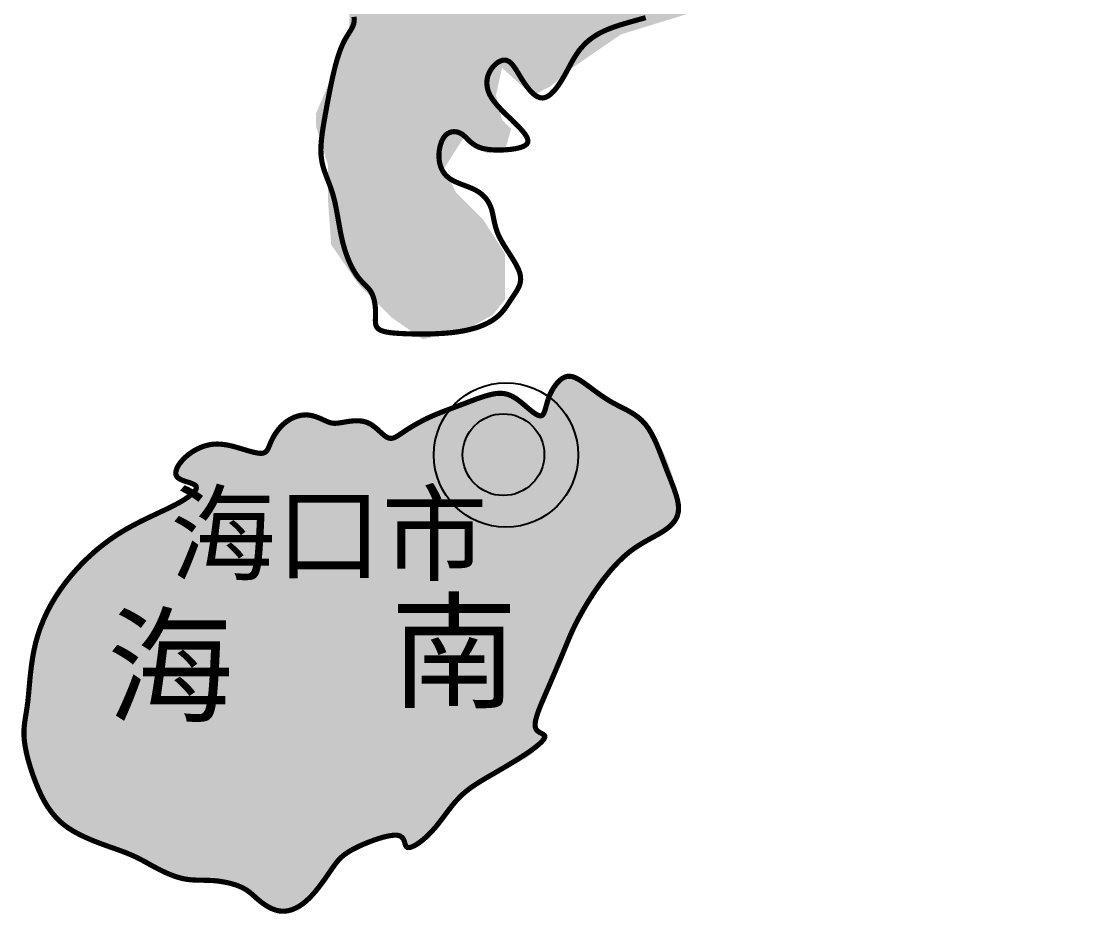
# Model space of a CAD drawing. Extents: x 13573007 to 21855834, y 2388446 to 8397471.
# Drawn here: x 18752919 to 19373783, y 2482465 to 3002004 of the extents above; entities that cross this region are included whole.
import ezdxf

# ---------------------------------------------------------------- set-up
doc = ezdxf.new("R2010")
doc.units = 0
doc.header["$MEASUREMENT"] = 0
for name, color, linetype in [('4南部沿海经济区', 131, 'CONTINUOUS'), ('注记', 7, 'CONTINUOUS'), ('海岸线', 5, 'CONTINUOUS'), ('首府点位', 240, 'CONTINUOUS')]:
    doc.layers.add(name, color=color, linetype=linetype)
doc.styles.get("Standard").update_dxf_attribs({"font": 'simhei.ttf'})

msp = doc.modelspace()

# ---------------------------------------------------------------- hatches: boundary and pattern name
at = {"layer": '4南部沿海经济区'}
msp.add_hatch(color=256, dxfattribs=at).paths.add_polyline_path([(19548818, 3660040), (19527100, 3648437), (19492650, 3644320), (19467187, 3657045), (19456693, 3666689), (19443970, 3667899), (19425997, 3655548), (19410551, 3638319), (19410551, 3624134), (19410170, 3583408), (19401153, 3573794), (19386726, 3575897), (19374702, 3586112), (19357311, 3601083), (19327142, 3615268), (19306472, 3611048), (19293423, 3602856), (19287235, 3589717), (19283027, 3563580), (19275512, 3550661), (19268899, 3544352), (19263188, 3541347), (19259582, 3536240), (19260483, 3517613), (19266803, 3505332), (19270380, 3480531), (19266773, 3465810), (19257756, 3459200), (19249039, 3454694), (19246935, 3438771), (19250831, 3420221), (19241525, 3407826), (19230843, 3394739), (19205381, 3359897), (19196063, 3346378), (19179844, 3331563), (19176295, 3308512), (19169071, 3245906), (19158501, 3224116), (19139343, 3214211), (19128773, 3204306), (19109615, 3196383), (19085833, 3185818), (19078566, 3178555), (19079887, 3150161), (19073942, 3137615), (19053462, 3121108), (19034965, 3119127), (19018350, 3108145), (19025056, 3080169), (19007219, 3077528), (18992685, 3075547), (18970434, 3072682), (18958011, 3067363), (18949585, 3047370), (18938923, 3037633), (18929311, 3025170), (18929616, 3021261), (18940264, 3012395), (18943797, 3008627), (18943797, 2994442), (18934923, 2973164), (18924275, 2948340), (18924275, 2941247), (18931374, 2918196), (18931374, 2896918), (18933149, 2872094), (18949121, 2849043), (18956219, 2841951), (18968642, 2829538), (18986389, 2817126), (19011234, 2822446), (19027206, 2831312), (19034305, 2840177), (19034305, 2866775), (19021882, 2886280), (19005910, 2902238), (18998811, 2916423), (19011234, 2935928), (19023657, 2925289), (19034305, 2927062), (19037854, 2939474), (19032530, 2944794), (19028981, 2958979), (19032530, 2974937), (19050277, 2958979), (19060925, 2964298), (19073347, 2974937), (19101742, 2994442), (19147883, 3008627), (19156757, 3015720), (19199349, 3021039), (19209997, 3024586), (19224194, 3035225), (19231293, 3051183), (19245490, 3058276), (19245490, 3044090), (19247265, 3028132), (19259687, 3024586), (19265012, 3028132), (19268561, 3042317), (19268561, 3056502), (19284533, 3060049), (19298730, 3054729), (19309378, 3049410), (19325350, 3063595), (19335998, 3077780), (19351970, 3077780), (19355520, 3065368), (19380365, 3076007), (19394562, 3083100), (19419408, 3083100), (19421182, 3088419), (19424732, 3099058), (19424732, 3109697), (19426506, 3116790), (19437154, 3130975), (19454901, 3132748), (19460225, 3132748), (19470873, 3132748), (19474422, 3132748), (19499268, 3154026), (19509916, 3162892), (19506366, 3185943), (19506366, 3203674), (19506366, 3224952), (19506366, 3251550), (19520564, 3248003), (19527662, 3232045), (19536536, 3224952), (19557832, 3201901), (19573804, 3198355), (19605748, 3203674), (19627044, 3205448), (19639466, 3201901), (19648340, 3189489), (19664312, 3184170), (19664312, 3189489), (19660762, 3203674), (19660762, 3214313), (19671410, 3226725), (19678509, 3235591), (19680284, 3217860), (19694481, 3208994), (19707494, 3207214), (19714593, 3219626), (19721691, 3232038), (19737663, 3246223), (19746537, 3249770), (19767833, 3242677), (19778481, 3240904), (19790903, 3247996), (19821073, 3249770), (19837045, 3247996), (19863665, 3251543), (19870763, 3258635), (19893834, 3267501), (19920454, 3281686), (19941750, 3288779), (19973694, 3320696), (19979018, 3329562), (19994990, 3361479), (20007413, 3372117), (20018061, 3384530), (20028709, 3393395), (20030337, 3397849), (20023233, 3409861), (20015601, 3423909), (20008516, 3435806), (20001715, 3449119), (20000163, 3477241), (19994347, 3498406), (19986128, 3513702), (19975926, 3533813), (19967708, 3556757), (19957222, 3557607), (19945320, 3553074), (19933753, 3550059), (19910515, 3574419), (19884443, 3581500), (19859787, 3588865), (19843067, 3591414), (19832298, 3584333), (19824647, 3573286), (19824647, 3556857), (19822096, 3538728), (19803392, 3545810), (19779020, 3563372), (19767681, 3567672), (19752098, 3561956), (19722909, 3550909), (19716216, 3546394), (19696837, 3533063), (19674165, 3532213), (19645229, 3521570), (19620320, 3520317), (19612475, 3522305), (19606110, 3527920), (19597313, 3537528), (19604612, 3550002), (19609736, 3565899), (19618609, 3581857), (19625708, 3594269), (19643930, 3601652), (19655877, 3619093), (19661201, 3638598), (19657652, 3652783), (19639905, 3659876), (19620384, 3659876), (19593378, 3649186), (19568511, 3645512), (19560426, 3656028)])
h = msp.add_hatch(color=256, dxfattribs=at)
edge = h.paths.add_edge_path()
edge.add_spline(control_points=[(18853720, 2732062), (18853720, 2732062), (18853322, 2734310), (18847931, 2734078), (18842575, 2736147), (18843322, 2741774), (18845651, 2747434), (18852093, 2751811), (18858217, 2755463), (18866053, 2755539), (18875489, 2755736), (18884553, 2752532), (18891229, 2751467), (18897237, 2750773), (18899117, 2760098), (18902958, 2768319), (18911440, 2770906), (18918975, 2773947), (18926704, 2772153), (18932998, 2769100), (18940348, 2768239), (18947719, 2769019), (18957110, 2770814), (18961328, 2764094), (18965819, 2760078), (18975113, 2760246), (18987289, 2774232), (19008922, 2778878), (19027778, 2787023), (19042343, 2783603), (19048170, 2776125), (19053083, 2772802), (19056505, 2772427), (19058529, 2778002), (19059567, 2784878), (19064384, 2792081), (19072081, 2797945), (19080578, 2791783), (19088933, 2785433), (19098794, 2778258), (19111705, 2773571), (19125917, 2755975), (19132687, 2736865), (19135897, 2719019), (19134210, 2711500), (19126322, 2703976), (19113980, 2698705), (19100755, 2688860), (19089914, 2677133), (19082065, 2662699), (19068553, 2638217), (19058256, 2615626), (19052475, 2596201), (19051167, 2592399), (19051913, 2588871), (19055131, 2588747), (19058460, 2586632), (19051756, 2574392), (19035457, 2568912), (19016467, 2559088), (19001680, 2545428), (18993566, 2530372), (18984105, 2522460), (18977622, 2520040), (18975351, 2523533), (18976172, 2527143), (18970887, 2529060), (18961651, 2528026), (18950764, 2522555), (18936795, 2516424), (18930927, 2503548), (18921854, 2493600), (18913323, 2485344), (18901731, 2482465), (18891846, 2488832), (18885396, 2496781), (18875855, 2500251), (18866162, 2502665), (18855969, 2502332), (18840607, 2503254), (18826954, 2512868), (18806208, 2522101), (18786316, 2526694), (18773047, 2539103), (18765321, 2548271), (18762728, 2557797), (18757998, 2567469), (18755961, 2577197), (18753035, 2589748), (18756513, 2602869), (18758227, 2620170), (18760023, 2636595), (18765782, 2657090), (18778208, 2678733), (18796916, 2697283), (18819275, 2711943), (18837214, 2717209), (18848040, 2724219), (18851841, 2726434), (18853767, 2728153), (18854653, 2730035), (18854857, 2731106), (18854156, 2732741), (18853741, 2731942), (18853720, 2732062)], knot_values=[0, 0, 0, 0, 0, 6850.3320422, 11518.9161441, 15243.4806198, 21748.6654527, 29953.5073274, 37786.9876191, 42645.5336228, 53085.9462213, 66101.1565563, 70634.3916497, 73988.1024746, 82490.5232082, 92840.4585465, 101012.3157857, 107615.1653909, 117049.3760841, 123416.5814898, 128686.3807651, 138775.0525095, 146600.3471283, 153976.3742379, 160386.3964408, 163683.917183, 180622.278376, 210710.5916889, 229310.3922105, 240730.2078923, 252457.6653461, 256655.0376223, 258678.0246212, 261484.3220066, 271837.6616006, 280965.5853774, 286832.6289575, 298321.5898245, 306596.100512, 319856.0720288, 334253.6149227, 346881.2868169, 385900.0405153, 393857.6817068, 401080.971305, 407846.4991389, 425570.3515652, 441090.4409521, 456970.7955803, 473050.6689832, 490161.526042, 540973.7134832, 547136.8042732, 550706.0460856, 553206.3909539, 556348.8628869, 559364.6647253, 563027.4420446, 591078.8814706, 611331.5246683, 626422.2153706, 651095.635846, 660289.5494556, 665309.2428828, 667960.7407555, 671107.2961178, 674893.8090017, 681700.9315058, 699868.6909246, 710657.1394613, 726216.2336388, 739917.0763068, 751289.0733859, 761423.9622438, 772857.7482352, 784187.8258797, 791723.672227, 802654.8249942, 814063.1161157, 822188.4928894, 848351.2250218, 861850.9208865, 890740.9676303, 907553.9377401, 915423.2483973, 926312.9920959, 936622.4747426, 947635.2574299, 956037.0794149, 974916.3557709, 987077.4352328, 1008420.773787, 1024303.6233428, 1050641.9682941, 1082235.279172, 1102487.6019675, 1130312.1300161, 1137407.8231618, 1141131.1785504, 1143471.4171193, 1145115.7349365, 1146953.9455359, 1147734.0219668, 1148098.8871908, 1148098.8871908, 1148098.8871908, 1148098.8871908], degree=3, periodic=0)
at = {"layer": '首府点位', "linetype": 'Continuous'}
msp.add_hatch(color=256, dxfattribs=at).paths.add_polyline_path([(19009584, 2749981, 1), (19057109, 2749981, 1)])

# ---------------------------------------------------------------- linework, layer by layer
at = {"layer": '海岸线', "const_width": 3000}
msp.add_lwpolyline([(18946389, 3004604), (18946574, 3003191), (18946522, 3001853), (18946257, 3000574), (18945812, 2999333), (18945220, 2998105), (18944512, 2996869), (18943723, 2995603), (18942885, 2994283), (18942030, 2992888), (18941186, 2991394), (18940356, 2989777), (18939538, 2988013), (18938731, 2986077), (18937932, 2983944), (18937139, 2981591), (18936350, 2978992), (18935563, 2976122), (18934777, 2972971), (18933995, 2969578), (18933221, 2965998), (18932460, 2962281), (18931715, 2958484), (18930991, 2954657), (18930291, 2950855), (18929620, 2947131), (18928986, 2943529), (18928408, 2940055), (18927913, 2936709), (18927524, 2933487), (18927266, 2930388), (18927163, 2927410), (18927241, 2924550), (18927524, 2921808), (18928025, 2919173), (18928712, 2916615), (18929542, 2914093), (18930473, 2911569), (18931461, 2909004), (18932463, 2906360), (18933437, 2903596), (18934339, 2900676), (18935138, 2897572), (18935849, 2894314), (18936499, 2890947), (18937113, 2887511), (18937720, 2884051), (18938345, 2880610), (18939015, 2877230), (18939757, 2873954), (18940591, 2870821), (18941511, 2867847), (18942504, 2865045), (18943559, 2862428), (18944663, 2860007), (18945804, 2857794), (18946970, 2855803), (18948147, 2854045), (18949325, 2852522), (18950488, 2851196), (18951622, 2850017), (18952713, 2848936), (18953747, 2847905), (18954710, 2846873), (18955586, 2845793), (18956362, 2844614), (18957026, 2843301), (18957582, 2841869), (18958036, 2840347), (18958393, 2838764), (18958660, 2837148), (18958844, 2835527), (18958949, 2833932), (18958983, 2832389), (18958957, 2830925), (18958906, 2829546), (18958872, 2828257), (18958896, 2827063), (18959017, 2825966), (18959278, 2824972), (18959719, 2824085), (18960381, 2823308), (18961300, 2822643), (18962492, 2822082), (18963966, 2821616), (18965733, 2821234), (18967804, 2820925), (18970187, 2820680), (18972894, 2820488), (18975935, 2820338), (18979307, 2820226), (18982951, 2820158), (18986796, 2820148), (18990769, 2820207), (18994800, 2820349), (18998817, 2820584), (19002748, 2820926), (19006521, 2821386), (19010077, 2821975), (19013403, 2822688), (19016500, 2823520), (19019367, 2824464), (19022006, 2825515), (19024414, 2826666), (19026594, 2827912), (19028544, 2829245), (19030270, 2830659), (19031799, 2832140), (19033164, 2833675), (19034399, 2835249), (19035535, 2836847), (19036605, 2838455), (19037643, 2840059), (19038681, 2841645), (19039736, 2843205), (19040762, 2844761), (19041698, 2846342), (19042482, 2847976), (19043054, 2849692), (19043351, 2851518), (19043312, 2853484), (19042875, 2855617), (19042007, 2857935), (19040775, 2860409), (19039278, 2862997), (19037610, 2865659), (19035869, 2868354), (19034150, 2871040), (19032550, 2873677), (19031165, 2876225), (19030067, 2878649), (19029224, 2880951), (19028582, 2883138), (19028085, 2885219), (19027678, 2887202), (19027307, 2889094), (19026914, 2890905), (19026446, 2892642), (19025855, 2894311), (19025127, 2895908), (19024256, 2897428), (19023235, 2898863), (19022058, 2900209), (19020719, 2901458), (19019213, 2902605), (19017532, 2903644), (19015681, 2904575), (19013701, 2905423), (19011643, 2906223), (19009558, 2907006), (19007498, 2907805), (19005514, 2908654), (19003656, 2909585), (19001977, 2910630), (19000517, 2911814), (18999277, 2913132), (18998245, 2914568), (18997412, 2916109), (18996767, 2917740), (18996300, 2919447), (18996002, 2921215), (18995861, 2923030), (18995868, 2924874), (18996019, 2926716), (18996310, 2928522), (18996735, 2930256), (18997291, 2931883), (18997975, 2933370), (18998781, 2934680), (18999706, 2935779), (19000742, 2936640), (19001869, 2937264), (19003061, 2937658), (19004294, 2937831), (19005543, 2937792), (19006784, 2937547), (19007992, 2937107), (19009143, 2936478), (19010224, 2935675), (19011265, 2934737), (19012311, 2933708), (19013403, 2932635), (19014586, 2931562), (19015902, 2930534), (19017394, 2929596), (19019105, 2928793), (19021062, 2928160), (19023229, 2927693), (19025551, 2927378), (19027975, 2927199), (19030448, 2927144), (19032918, 2927196), (19035330, 2927343), (19037631, 2927570), (19039773, 2927867), (19041720, 2928239), (19043441, 2928697), (19044907, 2929251), (19046086, 2929912), (19046947, 2930689), (19047460, 2931593), (19047594, 2932635), (19047332, 2933819), (19046707, 2935134), (19045767, 2936564), (19044558, 2938093), (19043128, 2939703), (19041524, 2941378), (19039793, 2943103), (19037982, 2944860), (19036136, 2946636), (19034295, 2948427), (19032494, 2950230), (19030772, 2952043), (19029164, 2953864), (19027708, 2955691), (19026440, 2957522), (19025397, 2959356), (19024609, 2961188), (19024073, 2963010), (19023778, 2964811), (19023715, 2966582), (19023873, 2968312), (19024242, 2969990), (19024812, 2971608), (19025572, 2973153), (19026509, 2974612), (19027593, 2975950), (19028792, 2977129), (19030072, 2978109), (19031402, 2978851), (19032749, 2979318), (19034078, 2979469), (19035359, 2979266), (19036567, 2978685), (19037713, 2977759), (19038819, 2976540), (19039903, 2975074), (19040988, 2973412), (19042094, 2971603), (19043240, 2969696), (19044448, 2967739), (19045732, 2965785), (19047088, 2963894), (19048506, 2962130), (19049975, 2960557), (19051485, 2959237), (19053025, 2958235), (19054586, 2957613), (19056158, 2957435), (19057729, 2957744), (19059290, 2958497), (19060831, 2959630), (19062341, 2961081), (19063810, 2962785), (19065227, 2964680), (19066584, 2966702), (19067868, 2968787), (19069076, 2970881), (19070225, 2972965), (19071337, 2975028), (19072434, 2977061), (19073539, 2979052), (19074676, 2980993), (19075865, 2982872), (19077130, 2984679), (19078492, 2986407), (19079959, 2988052), (19081542, 2989616), (19083247, 2991098), (19085084, 2992498), (19087060, 2993816), (19089183, 2995052), (19091462, 2996206), (19093899, 2997280), (19096473, 2998283), (19099158, 2999224), (19101927, 3000114), (19104753, 3000963), (19107610, 3001781), (19110471, 3002579), (19113309, 3003366), (19116102, 3004151)], dxfattribs=at)
at = {"layer": '海岸线', "linetype": 'Continuous', "ltscale": 0.3, "const_width": 3000, "flags": 128}
msp.add_lwpolyline([(18919042, 2773111), (18917356, 2773095), (18915657, 2772894), (18913960, 2772518), (18912283, 2771976), (18910639, 2771278), (18909045, 2770434), (18907517, 2769454), (18906070, 2768346), (18904717, 2767124), (18903462, 2765808), (18902306, 2764424), (18901251, 2762996), (18900299, 2761548), (18899449, 2760105), (18898705, 2758692), (18898066, 2757332), (18897527, 2756049), (18897050, 2754862), (18896590, 2753790), (18896103, 2752851), (18895543, 2752063), (18894865, 2751444), (18894024, 2751013), (18892976, 2750787), (18891688, 2750777), (18890184, 2750957), (18888499, 2751293), (18886671, 2751750), (18884736, 2752295), (18882730, 2752893), (18880689, 2753511), (18878650, 2754114), (18876642, 2754671), (18874666, 2755163), (18872713, 2755574), (18870777, 2755890), (18868850, 2756093), (18866927, 2756168), (18864999, 2756100), (18863059, 2755873), (18861105, 2755474), (18859148, 2754909), (18857207, 2754186), (18855298, 2753314), (18853438, 2752300), (18851643, 2751155), (18849930, 2749885), (18848318, 2748501), (18846826, 2747014), (18845497, 2745461), (18844376, 2743882), (18843511, 2742316), (18842948, 2740804), (18842733, 2739385), (18842911, 2738101), (18843531, 2736989), (18844607, 2736078), (18846037, 2735331), (18847686, 2734701), (18849420, 2734139), (18851106, 2733596), (18852609, 2733024), (18853797, 2732375), (18854535, 2731599), (18854716, 2730658), (18854341, 2729560), (18853438, 2728320), (18852035, 2726957), (18850160, 2725486), (18847840, 2723925), (18845104, 2722290), (18841979, 2720600), (18838497, 2718863), (18834713, 2717063), (18830681, 2715175), (18826461, 2713175), (18822109, 2711038), (18817683, 2708741), (18813239, 2706259), (18808836, 2703569), (18804524, 2700652), (18800325, 2697521), (18796255, 2694196), (18792330, 2690696), (18788566, 2687040), (18784979, 2683248), (18781585, 2679338), (18778399, 2675332), (18775436, 2671244), (18772700, 2667081), (18770196, 2662845), (18767927, 2658538), (18765897, 2654163), (18764109, 2649722), (18762566, 2645218), (18761273, 2640654), (18760226, 2636040), (18759392, 2631421), (18758734, 2626851), (18758211, 2622383), (18757786, 2618071), (18757419, 2613969), (18757071, 2610130), (18756703, 2606607), (18756289, 2603433), (18755850, 2600555), (18755417, 2597898), (18755025, 2595389), (18754706, 2592953), (18754494, 2590515), (18754420, 2588002), (18754518, 2585339), (18754813, 2582469), (18755300, 2579408), (18755964, 2576185), (18756793, 2572833), (18757773, 2569384), (18758890, 2565869), (18760130, 2562320), (18761481, 2558768), (18762938, 2555244), (18764532, 2551775), (18766303, 2548386), (18768292, 2545103), (18770539, 2541952), (18773084, 2538957), (18775968, 2536145), (18779232, 2533542), (18782889, 2531165), (18786854, 2529004), (18791014, 2527041), (18795257, 2525259), (18799470, 2523640), (18803542, 2522166), (18807361, 2520820), (18810813, 2519584), (18813820, 2518439), (18816428, 2517368), (18818716, 2516349), (18820764, 2515365), (18822651, 2514395), (18824456, 2513420), (18826259, 2512421), (18828139, 2511379), (18830157, 2510281), (18832305, 2509154), (18834555, 2508027), (18836881, 2506934), (18839256, 2505907), (18841654, 2504977), (18844047, 2504178), (18846410, 2503541), (18848721, 2503087), (18850986, 2502791), (18853218, 2502616), (18855428, 2502527), (18857628, 2502487), (18859831, 2502459), (18862047, 2502407), (18864290, 2502294), (18866565, 2502091), (18868848, 2501796), (18871112, 2501413), (18873326, 2500948), (18875463, 2500405), (18877492, 2499789), (18879385, 2499105), (18881113, 2498357), (18882658, 2497550), (18884048, 2496690), (18885320, 2495781), (18886515, 2494828), (18887671, 2493836), (18888827, 2492810), (18890022, 2491754), (18891293, 2490674), (18892673, 2489580), (18894158, 2488503), (18895739, 2487480), (18897402, 2486547), (18899140, 2485741), (18900939, 2485097), (18902790, 2484653), (18904682, 2484445), (18906605, 2484503), (18908550, 2484826), (18910510, 2485406), (18912478, 2486237), (18914446, 2487312), (18916406, 2488622), (18918351, 2490161), (18920273, 2491921), (18922165, 2493888), (18924017, 2496016), (18925816, 2498253), (18927553, 2500548), (18929217, 2502847), (18930797, 2505099), (18932282, 2507252), (18933662, 2509252), (18934940, 2511063), (18936174, 2512705), (18937438, 2514213), (18938804, 2515623), (18940347, 2516969), (18942137, 2518287), (18944249, 2519613), (18946756, 2520981), (18949695, 2522408), (18952961, 2523843), (18956414, 2525215), (18959915, 2526453), (18963323, 2527487), (18966499, 2528246), (18969301, 2528660), (18971591, 2528658), (18973273, 2528202), (18974431, 2527381), (18975195, 2526314), (18975693, 2525122), (18976054, 2523925), (18976408, 2522844), (18976883, 2521998), (18977609, 2521508), (18978684, 2521468), (18980079, 2521864), (18981738, 2522656), (18983601, 2523805), (18985611, 2525269), (18987709, 2527009), (18989836, 2528985), (18991935, 2531157), (18993960, 2533484), (18995921, 2535924), (18997841, 2538435), (18999743, 2540974), (19001650, 2543498), (19003585, 2545965), (19005571, 2548332), (19007630, 2550557), (19009782, 2552610), (19012027, 2554507), (19014361, 2556277), (19016782, 2557950), (19019285, 2559556), (19021867, 2561123), (19024524, 2562680), (19027254, 2564257), (19030046, 2565876), (19032871, 2567529), (19035694, 2569201), (19038480, 2570879), (19041193, 2572547), (19043798, 2574190), (19046259, 2575795), (19048542, 2577346), (19050614, 2578829), (19052451, 2580233), (19054033, 2581546), (19055338, 2582759), (19056347, 2583859), (19057039, 2584836), (19057392, 2585680), (19057387, 2586379), (19057021, 2586935), (19056370, 2587400), (19055530, 2587842), (19054594, 2588325), (19053657, 2588914), (19052815, 2589677), (19052163, 2590677), (19051794, 2591982), (19051781, 2593638), (19052102, 2595627), (19052712, 2597910), (19053566, 2600450), (19054620, 2603209), (19055829, 2606149), (19057148, 2609232), (19058532, 2612422), (19059940, 2615680), (19061352, 2618964), (19062750, 2622234), (19064117, 2625448), (19065436, 2628565), (19066688, 2631544), (19067858, 2634342), (19068929, 2636919), (19069890, 2639249), (19070768, 2641374), (19071596, 2643353), (19072406, 2645242), (19073233, 2647100), (19074109, 2648985), (19075068, 2650954), (19076143, 2653065), (19077361, 2655362), (19078719, 2657829), (19080208, 2660435), (19081818, 2663149), (19083539, 2665942), (19085363, 2668782), (19087280, 2671640), (19089281, 2674483), (19091356, 2677285), (19093499, 2680023), (19095706, 2682680), (19097969, 2685235), (19100285, 2687671), (19102648, 2689968), (19105052, 2692107), (19107491, 2694070), (19109957, 2695846), (19112432, 2697457), (19114892, 2698933), (19117316, 2700306), (19119681, 2701606), (19121965, 2702864), (19124147, 2704110), (19126204, 2705374), (19128113, 2706686), (19129850, 2708066), (19131388, 2709531), (19132704, 2711100), (19133772, 2712791), (19134565, 2714621), (19135060, 2716609), (19135231, 2718774), (19135064, 2721127), (19134593, 2723662), (19133865, 2726367), (19132925, 2729230), (19131820, 2732238), (19130596, 2735381), (19129298, 2738645), (19127973, 2742018), (19126655, 2745482), (19125331, 2748985), (19123978, 2752472), (19122570, 2755885), (19121085, 2759167), (19119498, 2762260), (19117784, 2765108), (19115919, 2767653), (19113889, 2769857), (19111716, 2771757), (19109431, 2773409), (19107066, 2774869), (19104652, 2776192), (19102220, 2777435), (19099803, 2778654), (19097432, 2779904), (19095132, 2781228), (19092910, 2782616), (19090766, 2784046), (19088699, 2785494), (19086709, 2786937), (19084797, 2788352), (19082963, 2789716), (19081208, 2791006), (19079528, 2792198), (19077917, 2793261), (19076364, 2794163), (19074861, 2794874), (19073397, 2795360), (19071963, 2795592), (19070549, 2795535), (19069145, 2795160), (19067748, 2794447), (19066371, 2793426), (19065037, 2792139), (19063765, 2790630), (19062576, 2788940), (19061490, 2787114), (19060528, 2785193), (19059711, 2783220), (19059047, 2781241), (19058498, 2779318), (19058015, 2777514), (19057546, 2775894), (19057044, 2774521), (19056456, 2773462), (19055735, 2772779), (19054829, 2772537), (19053704, 2772775), (19052382, 2773432), (19050902, 2774423), (19049302, 2775660), (19047619, 2777058), (19045892, 2778530), (19044158, 2779990), (19042455, 2781352), (19040810, 2782544), (19039206, 2783549), (19037614, 2784364), (19036007, 2784988), (19034356, 2785417), (19032633, 2785649), (19030810, 2785681), (19028858, 2785512), (19026757, 2785143), (19024522, 2784598), (19022174, 2783907), (19019735, 2783100), (19017229, 2782204), (19014676, 2781250), (19012099, 2780266), (19009520, 2779283), (19006959, 2778322), (19004423, 2777380), (19001917, 2776448), (18999445, 2775517), (18997013, 2774575), (18994625, 2773614), (18992286, 2772624), (18990001, 2771595), (18987775, 2770522), (18985619, 2769414), (18983543, 2768288), (18981558, 2767157), (18979675, 2766036), (18977905, 2764939), (18976259, 2763881), (18974748, 2762878), (18973375, 2761945), (18972122, 2761114), (18970961, 2760417), (18969865, 2759886), (18968807, 2759555), (18967762, 2759455), (18966701, 2759621), (18965599, 2760084), (18964433, 2760859), (18963191, 2761883), (18961870, 2763078), (18960463, 2764362), (18958963, 2765657), (18957365, 2766880), (18955662, 2767954), (18953849, 2768796), (18951929, 2769349), (18949933, 2769640), (18947906, 2769716), (18945889, 2769627), (18943924, 2769421), (18942053, 2769146), (18940318, 2768851), (18938761, 2768584), (18937411, 2768386), (18936237, 2768268), (18935198, 2768231), (18934251, 2768279), (18933352, 2768415), (18932458, 2768641), (18931526, 2768961), (18930515, 2769376), (18929388, 2769882), (18928150, 2770451), (18926812, 2771045), (18925386, 2771627), (18923885, 2772162), (18922319, 2772612), (18920701, 2772940)], close=True, dxfattribs=at)
at = {"layer": '首府点位', "linetype": 'Continuous'}
for centre, radius in [((19034843, 2749788), 41979), ((19033347, 2749981), 23762)]:
    msp.add_circle(centre, radius, dxfattribs=at)

# ---------------------------------------------------------------- texts
at = {"layer": '注记', "linetype": 'Continuous', "insert": (18839394, 2726510), "char_height": 45125, "attachment_point": 1}
msp.add_mtext('\\fￋￎￌﾣﾤ|b0|i0|c134|p54;海口市', dxfattribs=at)
at = {"layer": '注记', "linetype": 'Continuous', "char_height": 54150, "width": 99277.51, "attachment_point": 1}
for s, insert in [('\\fￋￎￌﾣﾤ|b0|i0|c134|p54;南', (18967632, 2662564)), ('\\fￋￎￌﾣﾤ|b0|i0|c134|p54;海', (18802613, 2653999))]:
    msp.add_mtext(s, dxfattribs=dict(at, insert=insert))

doc.saveas('drawing.dxf')
